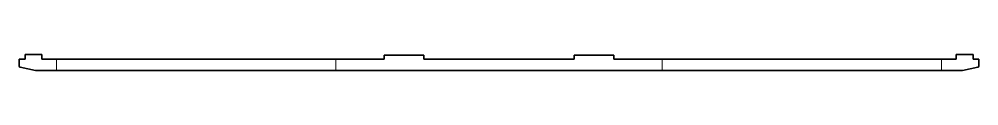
# Model space of a CAD drawing. Header units: millimetres. Extents: x 0 to 842, y 0 to 14.
import ezdxf

# ---------------------------------------------------------------- set-up
doc = ezdxf.new("R2010")
doc.units = ezdxf.units.MM
doc.linetypes.add('Chain', pattern=[13.68, 9.12, -1.14, 2.28, -1.14])
doc.layers.add('SIMUMAK Bend Centerline (ISO)', color=7, linetype='Chain', lineweight=9)
doc.layers.add('SIMUMAK Visible (ISO)', color=7, linetype='Continuous', lineweight=35)

# ---------------------------------------------------------------- blocks, each defined once
blk = doc.blocks.new('SIL-026-CRIP-01_Sheet_6_SIL-026-CRIP-01 (Desplegada)')
at = {"layer": 'SIMUMAK Bend Centerline (ISO)', "ltscale": 0.263158}
for p, q in [((-388.39, 3), (-388.39, -7)), ((-143.13, -7), (-143.13, 3)), ((143.13, 3), (143.13, -7)), ((388.39, -7), (388.39, 3))]:
    blk.add_line(p, q, dxfattribs=at)
at = {"layer": 'SIMUMAK Visible (ISO)'}
for p, q in [((-421.03, -3.19), (-421.03, 3)), ((-421.03, 3), (-415.93, 3)), ((-415.93, 7), (-415.93, 3)), ((-401.13, 7), (-415.93, 7)), ((-401.13, 3), (-401.13, 7)), ((-401.13, 3), (-100.85, 3)), ((-100.85, 6.5), (-100.85, 3)), ((-66.05, 6.5), (-100.85, 6.5)), ((-66.05, 3), (-66.05, 6.5)), ((-66.05, 3), (66.05, 3)), ((66.05, 6.5), (66.05, 3)), ((100.85, 6.5), (66.05, 6.5)), ((100.85, 3), (100.85, 6.5)), ((100.85, 3), (401.13, 3)), ((401.13, 7), (401.13, 3)), ((415.93, 7), (401.13, 7)), ((415.93, 3), (415.93, 7)), ((415.93, 3), (421.03, 3)), ((421.03, 3), (421.03, -3.19)), ((-420.23, -4.17), (-406.59, -7)), ((406.59, -7), (-406.59, -7)), ((406.59, -7), (420.23, -4.17))]:
    blk.add_line(p, q, dxfattribs=at)
at = {"layer": 'SIMUMAK Visible (ISO)', "extrusion": (0, 0, -1)}
for centre, start, end in [((420.03, -3.19), 281.74396, 0), ((-420.03, -3.19), 180, 258.25604)]:
    blk.add_arc(centre, 1, start, end, dxfattribs=at)

msp = doc.modelspace()

# ---------------------------------------------------------------- block references
msp.add_blockref('SIL-026-CRIP-01_Sheet_6_SIL-026-CRIP-01 (Desplegada)', (421.03, 7))

doc.saveas('drawing.dxf')
